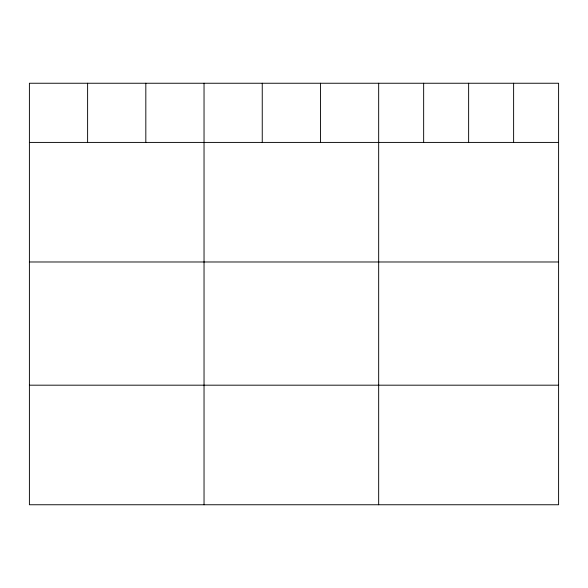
<?xml version="1.0" encoding="UTF-8"?>
<svg xmlns="http://www.w3.org/2000/svg" width="588" height="588" viewBox="0 0 588 588"><rect width="100%" height="100%" fill="white"/><g stroke="black" fill="none" stroke-linecap="round" stroke-linejoin="round"><path stroke-width="0.88" d="M558.6 142.414L558.6 504.754L29.4 504.754L29.4 83.246L558.6 83.246L558.6 142.414L29.4 142.414M29.4 261.983L558.6 261.983M29.4 385.184L558.6 385.184M513.618 83.246L513.618 142.414M468.636 83.246L468.636 142.414M423.654 83.246L423.654 142.414M378.672 83.246L378.672 504.754M320.46 83.246L320.46 142.414M262.248 83.246L262.248 142.414M204.036 83.246L204.036 504.754M145.824 83.246L145.824 142.414M87.612 83.246L87.612 142.414"/></g></svg>
